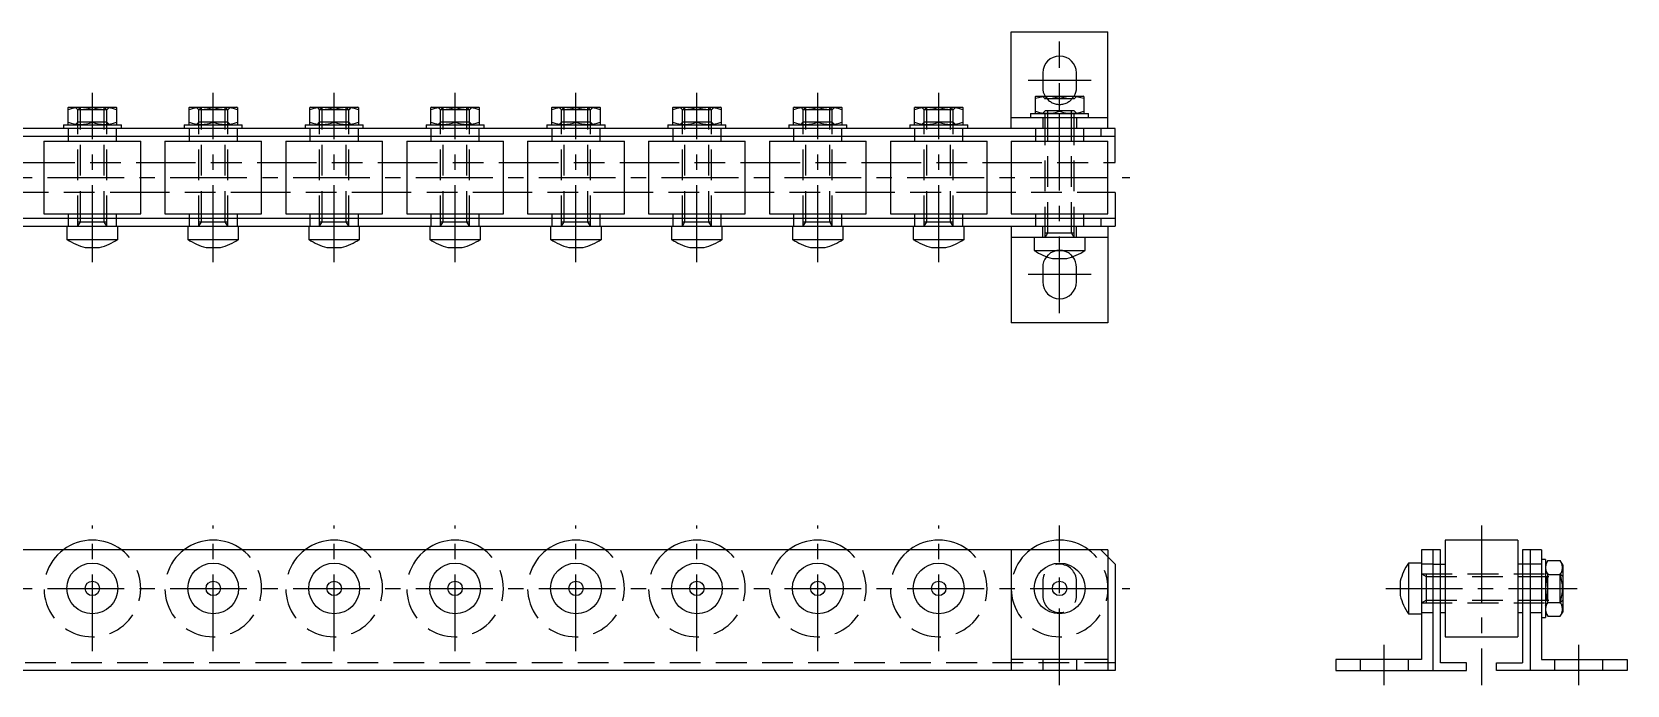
# Model space of a CAD drawing. Extents: x -3 to 654, y -8 to 142.
# Drawn here: x 324 to 653.8, y 7 to 142.1 of the extents above; entities that cross this region are included whole.
import ezdxf

# ---------------------------------------------------------------- set-up
doc = ezdxf.new("R2010")
doc.units = 0
doc.header["$LTSCALE"] = 0.5
doc.linetypes.add('CENTER', pattern=[50.8, 31.75, -6.35, 6.35, -6.35])
doc.linetypes.add('DASHED', pattern=[19.05, 12.7, -6.35])
for name, color, linetype in [('MSM_CENTER', 1, 'CENTER'), ('MSM_CONTINUOUS', 7, 'CONTINUOUS'), ('MSM_DASHED', 4, 'DASHED')]:
    doc.layers.add(name, color=color, linetype=linetype)

msp = doc.modelspace()

# ---------------------------------------------------------------- linework, layer by layer
at = {"layer": 'MSM_CENTER'}
for p, q in [((536.5, 83.91), (536.5, 140.11)), ((530, 132.11), (543, 132.11)), ((336.5, 94.51), (336.5, 129.51)), ((361.5, 94.51), (361.5, 129.51)), ((386.5, 94.51), (386.5, 129.51)), ((411.5, 94.51), (411.5, 129.51)), ((436.5, 94.51), (436.5, 129.51)), ((461.5, 94.51), (461.5, 129.51)), ((486.5, 94.51), (486.5, 129.51)), ((511.5, 94.51), (511.5, 129.51)), ((-3, 112.01), (551, 112.01)), ((543, 91.91), (530, 91.91)), ((336.5, 14), (336.5, 40)), ((361.5, 14), (361.5, 40)), ((386.5, 14), (386.5, 40)), ((411.5, 14), (411.5, 40)), ((436.5, 14), (436.5, 40)), ((461.5, 14), (461.5, 40)), ((486.5, 14), (486.5, 40)), ((511.5, 14), (511.5, 40)), ((536.5, 7), (536.5, 40)), ((623.74, 40), (623.74, 7)), ((-3, 27), (551, 27)), ((603.94, 27), (643.54, 27)), ((603.64, 7), (603.64, 15.3)), ((643.84, 7), (643.84, 15.3))]:
    msp.add_line(p, q, dxfattribs=at)
at = {"layer": 'MSM_CONTINUOUS'}
for p, q in [((526.5, 122.11), (526.5, 142.11)), ((526.5, 142.11), (546.5, 142.11)), ((546.5, 122.11), (546.5, 142.11)), ((533, 133.61), (533, 130.61)), ((540, 130.61), (540, 133.61)), ((531.6, 128.81), (531.5, 128.75)), ((531.5, 125.27), (531.5, 128.75)), ((531.6, 128.81), (541.4, 128.81)), ((541.5, 128.75), (541.4, 128.81)), ((541.5, 128.75), (541.5, 125.27)), ((331.6, 126.51), (331.5, 126.45)), ((331.5, 122.97), (331.5, 126.45)), ((331.6, 126.51), (341.4, 126.51)), ((336.5, 123.42), (336.5, 126.01)), ((341.5, 126.45), (341.4, 126.51)), ((341.5, 126.45), (341.5, 122.97)), ((356.6, 126.51), (356.5, 126.45)), ((356.5, 122.97), (356.5, 126.45)), ((356.6, 126.51), (366.4, 126.51)), ((361.5, 123.42), (361.5, 126.01)), ((366.5, 126.45), (366.4, 126.51)), ((366.5, 126.45), (366.5, 122.97)), ((381.6, 126.51), (381.5, 126.45)), ((381.5, 122.97), (381.5, 126.45)), ((381.6, 126.51), (391.4, 126.51)), ((386.5, 123.42), (386.5, 126.01)), ((391.5, 126.45), (391.4, 126.51)), ((391.5, 126.45), (391.5, 122.97)), ((406.6, 126.51), (406.5, 126.45)), ((406.5, 122.97), (406.5, 126.45)), ((406.6, 126.51), (416.4, 126.51)), ((411.5, 123.42), (411.5, 126.01)), ((416.5, 126.45), (416.4, 126.51)), ((416.5, 126.45), (416.5, 122.97)), ((431.6, 126.51), (431.5, 126.45)), ((431.5, 122.97), (431.5, 126.45)), ((431.6, 126.51), (441.4, 126.51)), ((436.5, 123.42), (436.5, 126.01)), ((441.5, 126.45), (441.4, 126.51)), ((441.5, 126.45), (441.5, 122.97)), ((456.6, 126.51), (456.5, 126.45)), ((456.5, 122.97), (456.5, 126.45)), ((456.6, 126.51), (466.4, 126.51)), ((461.5, 123.42), (461.5, 126.01)), ((466.5, 126.45), (466.4, 126.51)), ((466.5, 126.45), (466.5, 122.97)), ((481.6, 126.51), (481.5, 126.45)), ((481.5, 122.97), (481.5, 126.45)), ((481.6, 126.51), (491.4, 126.51)), ((486.5, 123.42), (486.5, 126.01)), ((491.5, 126.45), (491.4, 126.51)), ((491.5, 126.45), (491.5, 122.97)), ((506.6, 126.51), (506.5, 126.45)), ((506.5, 122.97), (506.5, 126.45)), ((506.6, 126.51), (516.4, 126.51)), ((511.5, 123.42), (511.5, 126.01)), ((516.5, 126.45), (516.4, 126.51)), ((516.5, 126.45), (516.5, 122.97)), ((536.5, 125.72), (536.5, 128.31)), ((548, 122.11), (0, 122.11)), ((330.5, 122.91), (330.5, 122.11)), ((330.5, 122.91), (342.5, 122.91)), ((331.5, 122.97), (331.6, 122.91)), ((341.4, 122.91), (341.5, 122.97)), ((342.5, 122.11), (342.5, 122.91)), ((355.5, 122.91), (355.5, 122.11)), ((355.5, 122.91), (367.5, 122.91)), ((356.5, 122.97), (356.6, 122.91)), ((366.4, 122.91), (366.5, 122.97)), ((367.5, 122.11), (367.5, 122.91)), ((380.5, 122.91), (380.5, 122.11)), ((380.5, 122.91), (392.5, 122.91)), ((381.5, 122.97), (381.6, 122.91)), ((391.4, 122.91), (391.5, 122.97)), ((392.5, 122.11), (392.5, 122.91)), ((405.5, 122.91), (405.5, 122.11)), ((405.5, 122.91), (417.5, 122.91)), ((406.5, 122.97), (406.6, 122.91)), ((416.4, 122.91), (416.5, 122.97)), ((417.5, 122.11), (417.5, 122.91)), ((430.5, 122.91), (430.5, 122.11)), ((430.5, 122.91), (442.5, 122.91)), ((431.5, 122.97), (431.6, 122.91)), ((441.4, 122.91), (441.5, 122.97)), ((442.5, 122.11), (442.5, 122.91)), ((455.5, 122.91), (455.5, 122.11)), ((455.5, 122.91), (467.5, 122.91)), ((456.5, 122.97), (456.6, 122.91)), ((466.4, 122.91), (466.5, 122.97)), ((467.5, 122.11), (467.5, 122.91)), ((480.5, 122.91), (480.5, 122.11)), ((480.5, 122.91), (492.5, 122.91)), ((481.5, 122.97), (481.6, 122.91)), ((491.4, 122.91), (491.5, 122.97)), ((492.5, 122.11), (492.5, 122.91)), ((505.5, 122.91), (505.5, 122.11)), ((505.5, 122.91), (517.5, 122.91)), ((506.5, 122.97), (506.6, 122.91)), ((516.4, 122.91), (516.5, 122.97)), ((517.5, 122.11), (517.5, 122.91)), ((526.5, 124.41), (546.5, 124.41)), ((530.5, 125.21), (530.5, 124.41)), ((530.5, 125.21), (542.5, 125.21)), ((531.5, 125.27), (531.6, 125.21)), ((541.4, 125.21), (541.5, 125.27)), ((542.5, 124.41), (542.5, 125.21)), ((545, 122.11), (545, 120.51)), ((548, 115.11), (548, 122.11)), ((0, 120.51), (548, 120.51)), ((326.5, 119.51), (326.5, 104.51)), ((326.5, 119.51), (346.5, 119.51)), ((331.5, 120.51), (331.5, 119.51)), ((341.5, 119.51), (341.5, 120.51)), ((346.5, 104.51), (346.5, 119.51)), ((351.5, 119.51), (351.5, 104.51)), ((351.5, 119.51), (371.5, 119.51)), ((356.5, 120.51), (356.5, 119.51)), ((366.5, 119.51), (366.5, 120.51)), ((371.5, 104.51), (371.5, 119.51)), ((376.5, 119.51), (376.5, 104.51)), ((376.5, 119.51), (396.5, 119.51)), ((381.5, 120.51), (381.5, 119.51)), ((391.5, 119.51), (391.5, 120.51)), ((396.5, 104.51), (396.5, 119.51)), ((401.5, 119.51), (401.5, 104.51)), ((401.5, 119.51), (421.5, 119.51)), ((406.5, 120.51), (406.5, 119.51)), ((416.5, 119.51), (416.5, 120.51)), ((421.5, 104.51), (421.5, 119.51)), ((426.5, 119.51), (426.5, 104.51)), ((426.5, 119.51), (446.5, 119.51)), ((431.5, 120.51), (431.5, 119.51)), ((441.5, 119.51), (441.5, 120.51)), ((446.5, 104.51), (446.5, 119.51)), ((451.5, 119.51), (451.5, 104.51)), ((451.5, 119.51), (471.5, 119.51)), ((456.5, 120.51), (456.5, 119.51)), ((466.5, 119.51), (466.5, 120.51)), ((471.5, 104.51), (471.5, 119.51)), ((476.5, 119.51), (476.5, 104.51)), ((476.5, 119.51), (496.5, 119.51)), ((481.5, 120.51), (481.5, 119.51)), ((491.5, 119.51), (491.5, 120.51)), ((496.5, 104.51), (496.5, 119.51)), ((501.5, 119.51), (501.5, 104.51)), ((501.5, 119.51), (521.5, 119.51)), ((506.5, 120.51), (506.5, 119.51)), ((516.5, 119.51), (516.5, 120.51)), ((521.5, 104.51), (521.5, 119.51)), ((526.5, 119.51), (526.5, 104.51)), ((526.5, 119.51), (546.5, 119.51)), ((531.5, 120.51), (531.5, 119.51)), ((541.5, 119.51), (541.5, 120.51)), ((546.5, 104.51), (546.5, 119.51)), ((321.5, 115.11), (326.5, 115.11)), ((346.5, 115.11), (351.5, 115.11)), ((371.5, 115.11), (376.5, 115.11)), ((396.5, 115.11), (401.5, 115.11)), ((421.5, 115.11), (426.5, 115.11)), ((446.5, 115.11), (451.5, 115.11)), ((471.5, 115.11), (476.5, 115.11)), ((496.5, 115.11), (501.5, 115.11)), ((521.5, 115.11), (526.5, 115.11)), ((546.5, 115.11), (548, 115.11)), ((326.5, 108.91), (321.5, 108.91)), ((351.5, 108.91), (346.5, 108.91)), ((376.5, 108.91), (371.5, 108.91)), ((401.5, 108.91), (396.5, 108.91)), ((426.5, 108.91), (421.5, 108.91)), ((451.5, 108.91), (446.5, 108.91)), ((476.5, 108.91), (471.5, 108.91)), ((501.5, 108.91), (496.5, 108.91)), ((526.5, 108.91), (521.5, 108.91)), ((548, 108.91), (546.5, 108.91)), ((548, 108.91), (548, 101.91)), ((548, 103.51), (0, 103.51)), ((326.5, 104.51), (346.5, 104.51)), ((331.5, 104.51), (331.5, 103.51)), ((341.5, 103.51), (341.5, 104.51)), ((351.5, 104.51), (371.5, 104.51)), ((356.5, 104.51), (356.5, 103.51)), ((366.5, 103.51), (366.5, 104.51)), ((376.5, 104.51), (396.5, 104.51)), ((381.5, 104.51), (381.5, 103.51)), ((391.5, 103.51), (391.5, 104.51)), ((401.5, 104.51), (421.5, 104.51)), ((406.5, 104.51), (406.5, 103.51)), ((416.5, 103.51), (416.5, 104.51)), ((426.5, 104.51), (446.5, 104.51)), ((431.5, 104.51), (431.5, 103.51)), ((441.5, 103.51), (441.5, 104.51)), ((451.5, 104.51), (471.5, 104.51)), ((456.5, 104.51), (456.5, 103.51)), ((466.5, 103.51), (466.5, 104.51)), ((476.5, 104.51), (496.5, 104.51)), ((481.5, 104.51), (481.5, 103.51)), ((491.5, 103.51), (491.5, 104.51)), ((501.5, 104.51), (521.5, 104.51)), ((506.5, 104.51), (506.5, 103.51)), ((516.5, 103.51), (516.5, 104.51)), ((526.5, 104.51), (546.5, 104.51)), ((531.5, 104.51), (531.5, 103.51)), ((541.5, 103.51), (541.5, 104.51)), ((545, 103.51), (545, 101.91)), ((0, 101.91), (548, 101.91)), ((331.25, 101.91), (331.25, 99.2)), ((331.25, 99.2), (341.75, 99.2)), ((341.75, 99.2), (341.75, 101.91)), ((356.25, 101.91), (356.25, 99.2)), ((356.25, 99.2), (366.75, 99.2)), ((366.75, 99.2), (366.75, 101.91)), ((381.25, 101.91), (381.25, 99.2)), ((381.25, 99.2), (391.75, 99.2)), ((391.75, 99.2), (391.75, 101.91)), ((406.25, 101.91), (406.25, 99.2)), ((406.25, 99.2), (416.75, 99.2)), ((416.75, 99.2), (416.75, 101.91)), ((431.25, 101.91), (431.25, 99.2)), ((431.25, 99.2), (441.75, 99.2)), ((441.75, 99.2), (441.75, 101.91)), ((456.25, 101.91), (456.25, 99.2)), ((456.25, 99.2), (466.75, 99.2)), ((466.75, 99.2), (466.75, 101.91)), ((481.25, 101.91), (481.25, 99.2)), ((481.25, 99.2), (491.75, 99.2)), ((491.75, 99.2), (491.75, 101.91)), ((506.25, 101.91), (506.25, 99.2)), ((506.25, 99.2), (516.75, 99.2)), ((516.75, 99.2), (516.75, 101.91)), ((526.5, 101.91), (526.5, 81.91)), ((546.5, 99.61), (526.5, 99.61)), ((531.25, 99.61), (531.25, 96.9)), ((541.75, 96.9), (541.75, 99.61)), ((546.5, 101.91), (546.5, 81.91)), ((335.01, 97.51), (337.99, 97.51)), ((360.01, 97.51), (362.99, 97.51)), ((385.01, 97.51), (387.99, 97.51)), ((410.01, 97.51), (412.99, 97.51)), ((435.01, 97.51), (437.99, 97.51)), ((460.01, 97.51), (462.99, 97.51)), ((485.01, 97.51), (487.99, 97.51)), ((510.01, 97.51), (512.99, 97.51)), ((531.25, 96.9), (541.75, 96.9)), ((533, 93.41), (533, 90.41)), ((535.01, 95.21), (537.99, 95.21)), ((540, 90.41), (540, 93.41)), ((546.5, 81.91), (526.5, 81.91)), ((616.24, 37), (616.24, 17)), ((631.24, 37), (616.24, 37)), ((631.24, 37), (631.24, 17)), ((546.5, 35), (1.5, 35)), ((526.5, 35), (526.5, 10)), ((546.5, 35), (546.5, 10)), ((546.5, 33.5), (548, 32)), ((615.24, 35), (611.34, 35)), ((611.34, 35), (611.34, 12.3)), ((613.64, 35), (613.64, 10)), ((615.24, 11.6), (615.24, 35)), ((632.24, 35), (632.24, 11.6)), ((636.14, 35), (632.24, 35)), ((633.84, 10), (633.84, 35)), ((636.14, 35), (636.14, 12.3)), ((636.94, 33), (636.14, 33)), ((636.94, 33), (636.94, 21)), ((548, 32), (548, 10)), ((608.63, 32.25), (608.63, 21.75)), ((611.34, 32.25), (608.63, 32.25)), ((613.64, 32), (616.24, 32)), ((633.84, 32), (631.24, 32)), ((637.44, 32.77), (636.94, 31.9)), ((637.44, 32.77), (640.03, 32.77)), ((637.44, 29.89), (640.03, 29.89)), ((640.54, 31.9), (640.03, 32.77)), ((640.54, 31.9), (640.54, 22.1)), ((606.94, 28.49), (606.94, 25.51)), ((637.44, 24.11), (640.03, 24.11)), ((608.63, 21.75), (611.34, 21.75)), ((615.24, 22), (616.24, 22)), ((631.24, 22), (632.24, 22)), ((636.14, 21), (636.94, 21)), ((636.94, 22.1), (637.44, 21.23)), ((637.44, 21.23), (640.03, 21.23)), ((640.03, 21.23), (640.54, 22.1)), ((616.24, 17), (631.24, 17)), ((548, 10), (0, 10)), ((546.5, 12.3), (526.5, 12.3)), ((611.34, 12.3), (593.64, 12.3)), ((593.64, 12.3), (593.64, 10)), ((593.64, 10), (620.64, 10)), ((620.64, 11.6), (615.24, 11.6)), ((620.64, 10), (620.64, 11.6)), ((626.84, 11.6), (632.24, 11.6)), ((626.84, 10), (626.84, 11.6)), ((653.84, 10), (626.84, 10)), ((636.14, 12.3), (653.84, 12.3)), ((653.84, 12.3), (653.84, 10))]:
    msp.add_line(p, q, dxfattribs=at)
for centre, radius in [((336.5, 27), 5.25), ((361.5, 27), 5.25), ((386.5, 27), 5.25), ((411.5, 27), 5.25), ((436.5, 27), 5.25), ((461.5, 27), 5.25), ((486.5, 27), 5.25), ((511.5, 27), 5.25), ((536.5, 27), 5.25), ((336.5, 27), 1.49), ((361.5, 27), 1.49), ((386.5, 27), 1.49), ((411.5, 27), 1.49), ((436.5, 27), 1.49), ((461.5, 27), 1.49), ((486.5, 27), 1.49), ((511.5, 27), 1.49), ((536.5, 27), 1.49)]:
    msp.add_circle(centre, radius, dxfattribs=at)
for centre, radius, start, end in [((536.5, 133.61), 3.5, 0, 180), ((534, 121.38), 7.37, 70.1592, 109.8408), ((536.5, 130.61), 3.5, 180, 210.9497), ((539, 121.38), 7.37, 70.1592, 109.8408), ((536.5, 130.61), 3.5, 329.0503, 0), ((334, 119.08), 7.37, 70.1592, 109.8408), ((339, 119.08), 7.37, 70.1592, 109.8408), ((359, 119.08), 7.37, 70.1592, 109.8408), ((364, 119.08), 7.37, 70.1592, 109.8408), ((384, 119.08), 7.37, 70.1592, 109.8408), ((389, 119.08), 7.37, 70.1592, 109.8408), ((409, 119.08), 7.37, 70.1592, 109.8408), ((414, 119.08), 7.37, 70.1592, 109.8408), ((434, 119.08), 7.37, 70.1592, 109.8408), ((439, 119.08), 7.37, 70.1592, 109.8408), ((459, 119.08), 7.37, 70.1592, 109.8408), ((464, 119.08), 7.37, 70.1592, 109.8408), ((484, 119.08), 7.37, 70.1592, 109.8408), ((489, 119.08), 7.37, 70.1592, 109.8408), ((509, 119.08), 7.37, 70.1592, 109.8408), ((514, 119.08), 7.37, 70.1592, 109.8408), ((534, 132.64), 7.37, 250.1592, 289.8408), ((539, 132.64), 7.37, 250.1592, 289.8408), ((334, 130.34), 7.37, 250.1592, 289.8408), ((339, 130.34), 7.37, 250.1592, 289.8408), ((359, 130.34), 7.37, 250.1592, 289.8408), ((364, 130.34), 7.37, 250.1592, 289.8408), ((384, 130.34), 7.37, 250.1592, 289.8408), ((389, 130.34), 7.37, 250.1592, 289.8408), ((409, 130.34), 7.37, 250.1592, 289.8408), ((414, 130.34), 7.37, 250.1592, 289.8408), ((434, 130.34), 7.37, 250.1592, 289.8408), ((439, 130.34), 7.37, 250.1592, 289.8408), ((459, 130.34), 7.37, 250.1592, 289.8408), ((464, 130.34), 7.37, 250.1592, 289.8408), ((484, 130.34), 7.37, 250.1592, 289.8408), ((489, 130.34), 7.37, 250.1592, 289.8408), ((509, 130.34), 7.37, 250.1592, 289.8408), ((514, 130.34), 7.37, 250.1592, 289.8408), ((338.04, 109.25), 12.12, 235.9445, 255.5214), ((334.96, 109.25), 12.12, 284.4786, 304.0555), ((363.04, 109.25), 12.12, 235.9445, 255.5214), ((359.96, 109.25), 12.12, 284.4786, 304.0555), ((388.04, 109.25), 12.12, 235.9445, 255.5214), ((384.96, 109.25), 12.12, 284.4786, 304.0555), ((413.04, 109.25), 12.12, 235.9445, 255.5214), ((409.96, 109.25), 12.12, 284.4786, 304.0555), ((438.04, 109.25), 12.12, 235.9445, 255.5214), ((434.96, 109.25), 12.12, 284.4786, 304.0555), ((463.04, 109.25), 12.12, 235.9445, 255.5214), ((459.96, 109.25), 12.12, 284.4786, 304.0555), ((488.04, 109.25), 12.12, 235.9445, 255.5214), ((484.96, 109.25), 12.12, 284.4786, 304.0555), ((513.04, 109.25), 12.12, 235.9445, 255.5214), ((509.96, 109.25), 12.12, 284.4786, 304.0555), ((538.04, 106.95), 12.12, 235.9445, 255.5214), ((534.96, 106.95), 12.12, 284.4786, 304.0555), ((536.5, 93.41), 3.5, 141.2477, 180), ((536.5, 93.41), 3.5, 0, 38.7523), ((536.5, 90.41), 3.5, 180, 0), ((336.5, 27), 10, 53.1301, 126.8699), ((361.5, 27), 10, 53.1301, 126.8699), ((386.5, 27), 10, 53.1301, 126.8699), ((411.5, 27), 10, 53.1301, 126.8699), ((436.5, 27), 10, 53.1301, 126.8699), ((461.5, 27), 10, 53.1301, 126.8699), ((486.5, 27), 10, 53.1301, 126.8699), ((511.5, 27), 10, 53.1301, 126.8699), ((536.5, 27), 10, 53.1301, 126.8699), ((618.67, 25.46), 12.12, 145.9445, 165.5214), ((639.55, 31.33), 2.56, 154.3574, 214.3573), ((646.6, 27), 9.61, 162.5124, 197.4876), ((637.92, 31.33), 2.56, 325.6427, 25.6426), ((630.87, 27), 9.61, 342.5124, 17.4876), ((618.67, 28.54), 12.12, 194.4786, 214.0555), ((639.55, 22.67), 2.56, 145.6427, 205.6426), ((637.92, 22.67), 2.56, 334.3574, 34.3573)]:
    msp.add_arc(centre, radius, start, end, dxfattribs=at)
at = {"layer": 'MSM_DASHED'}
for p, q in [((532.96, 128.81), (533.5, 128.27)), ((534.04, 128.81), (533.5, 128.27)), ((534.04, 100.55), (534.04, 128.81)), ((538.96, 100.55), (538.96, 128.81)), ((538.96, 128.81), (539.5, 128.27)), ((540.04, 128.81), (539.5, 128.27)), ((332.96, 126.51), (333.5, 125.97)), ((334.04, 126.51), (333.5, 125.97)), ((339.5, 125.97), (333.5, 125.97)), ((333.5, 101.91), (333.5, 125.97)), ((334.04, 102.85), (334.04, 126.51)), ((338.96, 126.51), (339.5, 125.97)), ((338.96, 102.85), (338.96, 126.51)), ((340.04, 126.51), (339.5, 125.97)), ((339.5, 101.91), (339.5, 125.97)), ((357.96, 126.51), (358.5, 125.97)), ((359.04, 126.51), (358.5, 125.97)), ((364.5, 125.97), (358.5, 125.97)), ((358.5, 101.91), (358.5, 125.97)), ((359.04, 102.85), (359.04, 126.51)), ((363.96, 126.51), (364.5, 125.97)), ((363.96, 102.85), (363.96, 126.51)), ((365.04, 126.51), (364.5, 125.97)), ((364.5, 101.91), (364.5, 125.97)), ((382.96, 126.51), (383.5, 125.97)), ((384.04, 126.51), (383.5, 125.97)), ((389.5, 125.97), (383.5, 125.97)), ((383.5, 101.91), (383.5, 125.97)), ((384.04, 102.85), (384.04, 126.51)), ((388.96, 126.51), (389.5, 125.97)), ((388.96, 102.85), (388.96, 126.51)), ((390.04, 126.51), (389.5, 125.97)), ((389.5, 101.91), (389.5, 125.97)), ((407.96, 126.51), (408.5, 125.97)), ((409.04, 126.51), (408.5, 125.97)), ((414.5, 125.97), (408.5, 125.97)), ((408.5, 101.91), (408.5, 125.97)), ((409.04, 102.85), (409.04, 126.51)), ((413.96, 126.51), (414.5, 125.97)), ((413.96, 102.85), (413.96, 126.51)), ((415.04, 126.51), (414.5, 125.97)), ((414.5, 101.91), (414.5, 125.97)), ((432.96, 126.51), (433.5, 125.97)), ((434.04, 126.51), (433.5, 125.97)), ((439.5, 125.97), (433.5, 125.97)), ((433.5, 101.91), (433.5, 125.97)), ((434.04, 102.85), (434.04, 126.51)), ((438.96, 126.51), (439.5, 125.97)), ((438.96, 102.85), (438.96, 126.51)), ((440.04, 126.51), (439.5, 125.97)), ((439.5, 101.91), (439.5, 125.97)), ((457.96, 126.51), (458.5, 125.97)), ((459.04, 126.51), (458.5, 125.97)), ((464.5, 125.97), (458.5, 125.97)), ((458.5, 101.91), (458.5, 125.97)), ((459.04, 102.85), (459.04, 126.51)), ((463.96, 126.51), (464.5, 125.97)), ((463.96, 102.85), (463.96, 126.51)), ((465.04, 126.51), (464.5, 125.97)), ((464.5, 101.91), (464.5, 125.97)), ((482.96, 126.51), (483.5, 125.97)), ((484.04, 126.51), (483.5, 125.97)), ((489.5, 125.97), (483.5, 125.97)), ((483.5, 101.91), (483.5, 125.97)), ((484.04, 102.85), (484.04, 126.51)), ((488.96, 126.51), (489.5, 125.97)), ((488.96, 102.85), (488.96, 126.51)), ((490.04, 126.51), (489.5, 125.97)), ((489.5, 101.91), (489.5, 125.97)), ((507.96, 126.51), (508.5, 125.97)), ((509.04, 126.51), (508.5, 125.97)), ((514.5, 125.97), (508.5, 125.97)), ((508.5, 101.91), (508.5, 125.97)), ((509.04, 102.85), (509.04, 126.51)), ((513.96, 126.51), (514.5, 125.97)), ((513.96, 102.85), (513.96, 126.51)), ((515.04, 126.51), (514.5, 125.97)), ((514.5, 101.91), (514.5, 125.97)), ((532.96, 125.21), (533.5, 125.75)), ((533.5, 99.61), (533.5, 128.27)), ((539.5, 128.27), (533.5, 128.27)), ((539.5, 125.75), (533.5, 125.75)), ((539.5, 99.61), (539.5, 128.27)), ((540.04, 125.21), (539.5, 125.75)), ((331.5, 122.11), (331.5, 120.51)), ((332.96, 122.91), (333.5, 123.45)), ((339.5, 123.45), (333.5, 123.45)), ((340.04, 122.91), (339.5, 123.45)), ((341.5, 120.51), (341.5, 122.11)), ((356.5, 122.11), (356.5, 120.51)), ((357.96, 122.91), (358.5, 123.45)), ((364.5, 123.45), (358.5, 123.45)), ((365.04, 122.91), (364.5, 123.45)), ((366.5, 120.51), (366.5, 122.11)), ((381.5, 122.11), (381.5, 120.51)), ((382.96, 122.91), (383.5, 123.45)), ((389.5, 123.45), (383.5, 123.45)), ((390.04, 122.91), (389.5, 123.45)), ((391.5, 120.51), (391.5, 122.11)), ((406.5, 122.11), (406.5, 120.51)), ((407.96, 122.91), (408.5, 123.45)), ((414.5, 123.45), (408.5, 123.45)), ((415.04, 122.91), (414.5, 123.45)), ((416.5, 120.51), (416.5, 122.11)), ((431.5, 122.11), (431.5, 120.51)), ((432.96, 122.91), (433.5, 123.45)), ((439.5, 123.45), (433.5, 123.45)), ((440.04, 122.91), (439.5, 123.45)), ((441.5, 120.51), (441.5, 122.11)), ((456.5, 122.11), (456.5, 120.51)), ((457.96, 122.91), (458.5, 123.45)), ((464.5, 123.45), (458.5, 123.45)), ((465.04, 122.91), (464.5, 123.45)), ((466.5, 120.51), (466.5, 122.11)), ((481.5, 122.11), (481.5, 120.51)), ((482.96, 122.91), (483.5, 123.45)), ((489.5, 123.45), (483.5, 123.45)), ((490.04, 122.91), (489.5, 123.45)), ((491.5, 120.51), (491.5, 122.11)), ((506.5, 122.11), (506.5, 120.51)), ((507.96, 122.91), (508.5, 123.45)), ((514.5, 123.45), (508.5, 123.45)), ((515.04, 122.91), (514.5, 123.45)), ((516.5, 120.51), (516.5, 122.11)), ((531.5, 122.11), (531.5, 120.51)), ((533, 124.41), (533, 122.11)), ((540, 124.41), (540, 122.11)), ((541.5, 120.51), (541.5, 122.11)), ((326.5, 115.11), (346.5, 115.11)), ((351.5, 115.11), (371.5, 115.11)), ((376.5, 115.11), (396.5, 115.11)), ((401.5, 115.11), (421.5, 115.11)), ((426.5, 115.11), (446.5, 115.11)), ((451.5, 115.11), (471.5, 115.11)), ((476.5, 115.11), (496.5, 115.11)), ((501.5, 115.11), (521.5, 115.11)), ((526.5, 115.11), (546.5, 115.11)), ((346.5, 108.91), (326.5, 108.91)), ((371.5, 108.91), (351.5, 108.91)), ((396.5, 108.91), (376.5, 108.91)), ((421.5, 108.91), (401.5, 108.91)), ((446.5, 108.91), (426.5, 108.91)), ((471.5, 108.91), (451.5, 108.91)), ((496.5, 108.91), (476.5, 108.91)), ((521.5, 108.91), (501.5, 108.91)), ((546.5, 108.91), (526.5, 108.91)), ((331.5, 103.51), (331.5, 101.91)), ((333.5, 102.85), (339.5, 102.85)), ((333.5, 101.91), (334.04, 102.85)), ((339.5, 101.91), (338.96, 102.85)), ((341.5, 101.91), (341.5, 103.51)), ((356.5, 103.51), (356.5, 101.91)), ((358.5, 102.85), (364.5, 102.85)), ((358.5, 101.91), (359.04, 102.85)), ((364.5, 101.91), (363.96, 102.85)), ((366.5, 101.91), (366.5, 103.51)), ((381.5, 103.51), (381.5, 101.91)), ((383.5, 102.85), (389.5, 102.85)), ((383.5, 101.91), (384.04, 102.85)), ((389.5, 101.91), (388.96, 102.85)), ((391.5, 101.91), (391.5, 103.51)), ((406.5, 103.51), (406.5, 101.91)), ((408.5, 102.85), (414.5, 102.85)), ((408.5, 101.91), (409.04, 102.85)), ((414.5, 101.91), (413.96, 102.85)), ((416.5, 101.91), (416.5, 103.51)), ((431.5, 103.51), (431.5, 101.91)), ((433.5, 102.85), (439.5, 102.85)), ((433.5, 101.91), (434.04, 102.85)), ((439.5, 101.91), (438.96, 102.85)), ((441.5, 101.91), (441.5, 103.51)), ((456.5, 103.51), (456.5, 101.91)), ((458.5, 102.85), (464.5, 102.85)), ((458.5, 101.91), (459.04, 102.85)), ((464.5, 101.91), (463.96, 102.85)), ((466.5, 101.91), (466.5, 103.51)), ((481.5, 103.51), (481.5, 101.91)), ((483.5, 102.85), (489.5, 102.85)), ((483.5, 101.91), (484.04, 102.85)), ((489.5, 101.91), (488.96, 102.85)), ((491.5, 101.91), (491.5, 103.51)), ((506.5, 103.51), (506.5, 101.91)), ((508.5, 102.85), (514.5, 102.85)), ((508.5, 101.91), (509.04, 102.85)), ((514.5, 101.91), (513.96, 102.85)), ((516.5, 101.91), (516.5, 103.51)), ((531.5, 103.51), (531.5, 101.91)), ((541.5, 101.91), (541.5, 103.51)), ((533, 99.61), (533, 101.91)), ((533.5, 99.61), (534.04, 100.55)), ((533.5, 100.55), (539.5, 100.55)), ((539.5, 99.61), (538.96, 100.55)), ((540, 99.61), (540, 101.91)), ((545, 35), (546.5, 33.5)), ((613.64, 32), (611.34, 32)), ((611.34, 30), (640, 30)), ((611.34, 30), (612.27, 29.46)), ((612.27, 30), (612.27, 24)), ((636.14, 32), (633.84, 32)), ((636.94, 30.54), (637.48, 30)), ((637.48, 24), (637.48, 30)), ((640.54, 30.54), (640, 30)), ((640, 24), (640, 30)), ((640.54, 29.46), (640, 30)), ((533, 28.5), (533, 25.5)), ((540, 25.5), (540, 28.5)), ((612.27, 29.46), (640.54, 29.46)), ((611.34, 24), (612.27, 24.54)), ((611.34, 24), (640, 24)), ((612.27, 24.54), (640.54, 24.54)), ((636.94, 23.46), (637.48, 24)), ((640.54, 24.54), (640, 24)), ((640.54, 23.46), (640, 24)), ((611.34, 22), (613.64, 22)), ((633.84, 22), (636.14, 22)), ((548, 11.6), (0, 11.6)), ((533, 12.3), (533, 10)), ((540, 12.3), (540, 10)), ((598.64, 12.3), (598.64, 10)), ((608.64, 10), (608.64, 12.3)), ((638.84, 12.3), (638.84, 10)), ((648.84, 10), (648.84, 12.3))]:
    msp.add_line(p, q, dxfattribs=at)
for centre, radius, start, end in [((536.5, 130.61), 3.5, 210.9497, 329.0503), ((536.5, 93.41), 3.5, 38.7523, 141.2477), ((336.5, 27), 10, 126.8699, 53.1301), ((361.5, 27), 10, 126.8699, 53.1301), ((386.5, 27), 10, 126.8699, 53.1301), ((411.5, 27), 10, 126.8699, 53.1301), ((436.5, 27), 10, 126.8699, 53.1301), ((461.5, 27), 10, 126.8699, 53.1301), ((486.5, 27), 10, 126.8699, 53.1301), ((511.5, 27), 10, 126.8699, 53.1301), ((536.5, 27), 10, 126.8699, 53.1301), ((536.5, 28.5), 3.5, 0, 180), ((536.5, 25.5), 3.5, 180, 0)]:
    msp.add_arc(centre, radius, start, end, dxfattribs=at)

doc.saveas('drawing.dxf')
